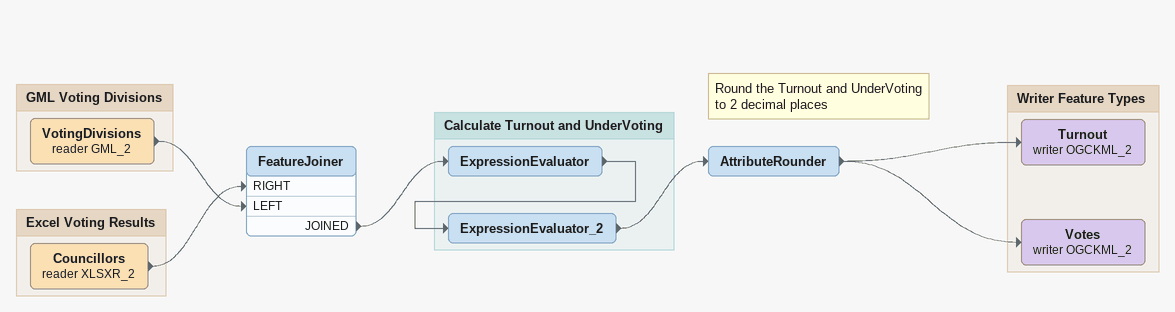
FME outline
FeatureJoiner
    JOINED -> ExpressionEvaluator
Note: Round the Turnout and UnderVoting to 2 decimal places
AttributeRounder
    -> Turnout (writer OGCKML_2)
    -> Votes (writer OGCKML_2)

Bookmark: GML Voting Divisions
VotingDivisions (reader GML_2)
    -> FeatureJoiner [LEFT]

Bookmark: Excel Voting Results
Councillors (reader XLSXR_2)
    -> FeatureJoiner [RIGHT]

Bookmark: Calculate Turnout and UnderVoting
ExpressionEvaluator
    -> ExpressionEvaluator_2
ExpressionEvaluator_2
    -> AttributeRounder

Bookmark: Writer Feature Types
Turnout (writer OGCKML_2)
Votes (writer OGCKML_2)
